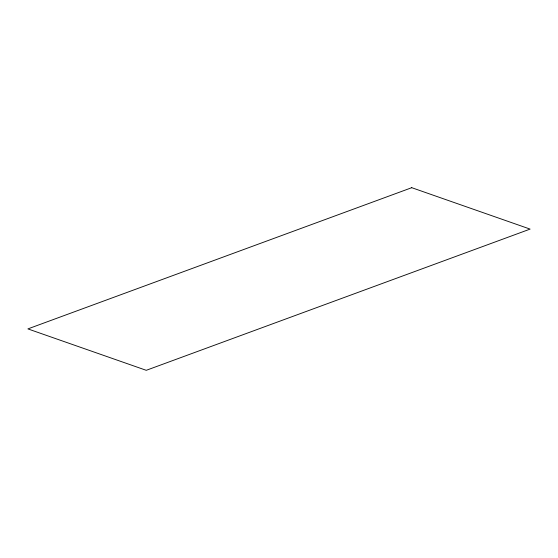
<?xml version="1.0" encoding="UTF-8"?>
<svg xmlns="http://www.w3.org/2000/svg" width="558" height="558" viewBox="0 0 558 558"><rect width="100%" height="100%" fill="white"/><g stroke="black" fill="none" stroke-linecap="round" stroke-linejoin="round"><path stroke-width="0.84" d="M411.748 187.69L27.9 328.899L146.252 370.31L530.1 229.101L411.748 187.69"/></g></svg>
